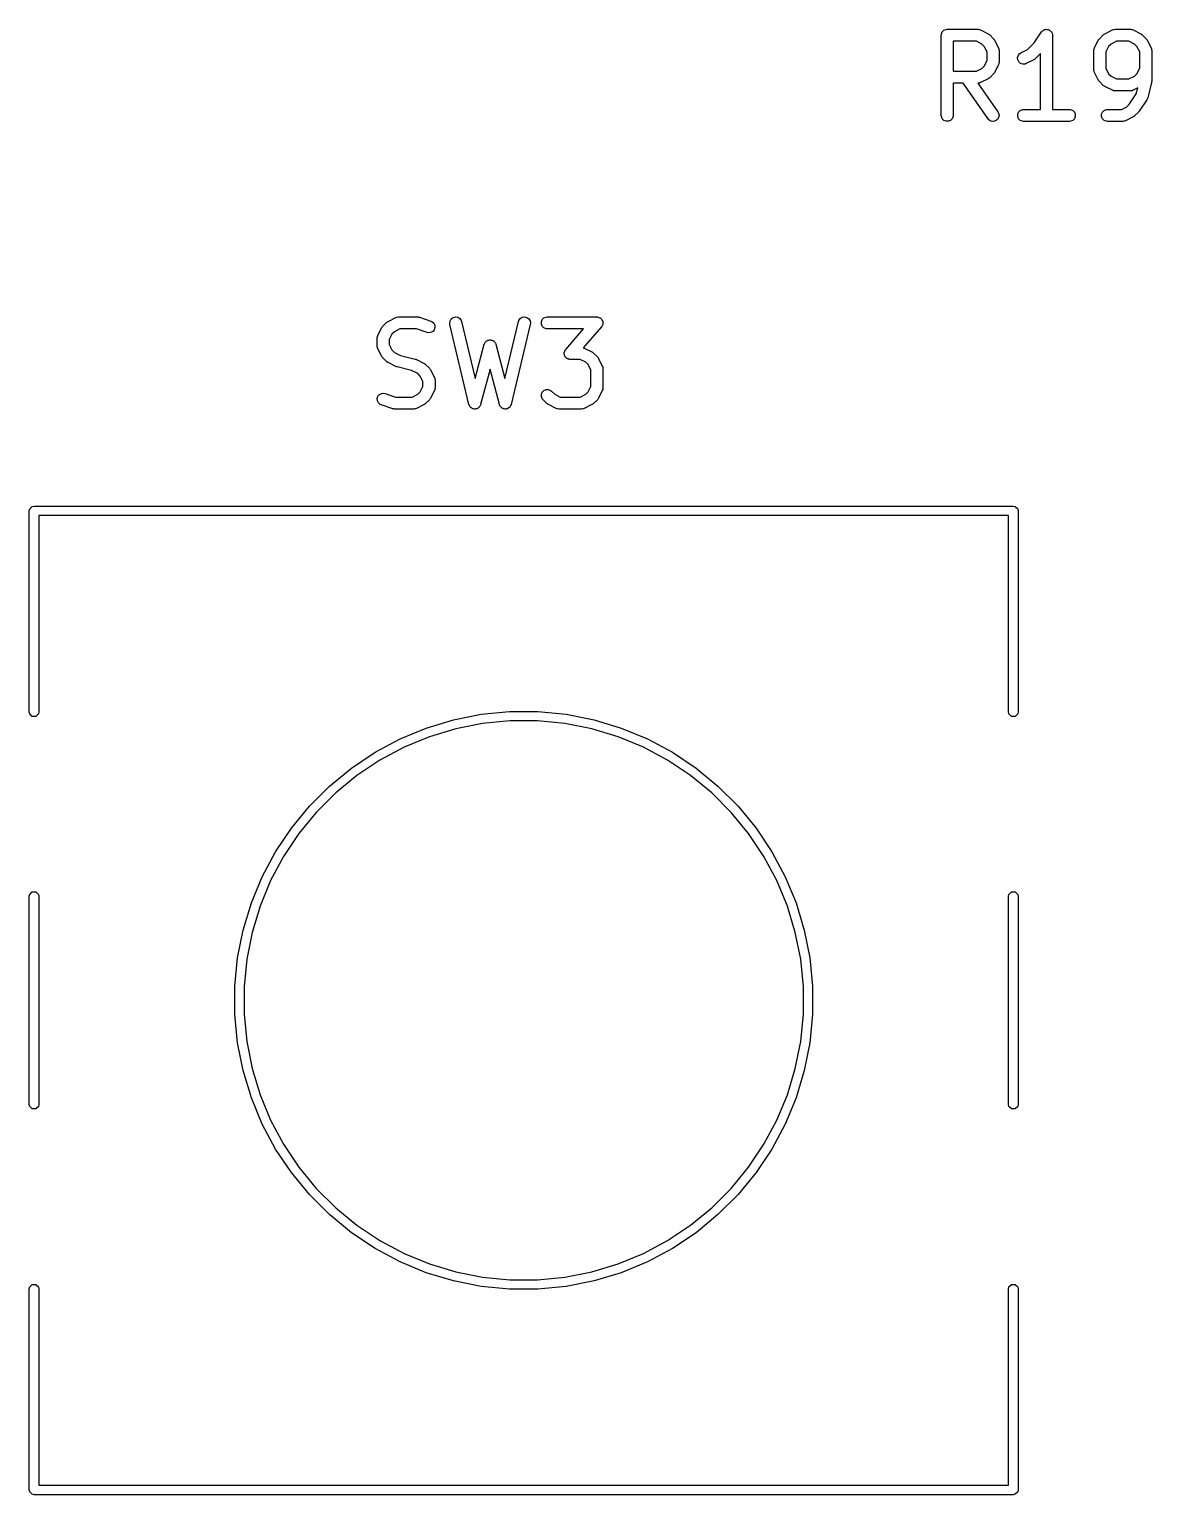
# Model space of a CAD drawing. Header units: millimetres. Extents: x 4 to 152, y 19 to 149.
# Drawn here: x 19.58 to 33.59, y 91.58 to 109.87 of the extents above; entities that cross this region are included whole.
import ezdxf

# ---------------------------------------------------------------- set-up
doc = ezdxf.new("R2010")
doc.units = ezdxf.units.MM
doc.layers.add('F.Silkscreen', color=41, linetype='CONTINUOUS', true_color=0xf2eda1)

msp = doc.modelspace()

# ---------------------------------------------------------------- linework, layer by layer
at = {"layer": 'F.Silkscreen', "linetype": 'CONTINUOUS'}
for p, q in [((30.960714, 109.795181), (30.962155, 109.809813)), ((30.960714, 108.795181), (30.960714, 109.795181)), ((30.962155, 109.809813), (30.973354, 109.836849)), ((30.973354, 109.836849), (30.994046, 109.857541)), ((30.994046, 109.857541), (31.021082, 109.86874)), ((31.021082, 109.86874), (31.035714, 109.870181)), ((31.035714, 109.870181), (31.416666, 109.870181)), ((31.416666, 109.870181), (31.431298, 109.86874)), ((31.431298, 109.86874), (31.433787, 109.867709)), ((31.433787, 109.867709), (31.436475, 109.867518)), ((31.436475, 109.867518), (31.450207, 109.862263)), ((31.450207, 109.862263), (31.545445, 109.814644)), ((31.545445, 109.814644), (31.551744, 109.81068)), ((31.551744, 109.81068), (31.553572, 109.809922)), ((31.553572, 109.809922), (31.555628, 109.808234)), ((31.555628, 109.808234), (31.557888, 109.806812)), ((31.557888, 109.806812), (31.559187, 109.805314)), ((31.559187, 109.805314), (31.564937, 109.800595)), ((31.564937, 109.800595), (31.612556, 109.752976)), ((31.612556, 109.752976), (31.617274, 109.747227)), ((31.617274, 109.747227), (31.618773, 109.745927)), ((31.618773, 109.745927), (31.620194, 109.743668)), ((31.620194, 109.743668), (31.621883, 109.741611)), ((31.621883, 109.741611), (31.62264, 109.739784)), ((32.120285, 109.700104), (32.211405, 109.836784)), ((32.211405, 109.836784), (32.211439, 109.836827)), ((32.211439, 109.836827), (32.211449, 109.836849)), ((32.211449, 109.836849), (32.2115, 109.836901)), ((32.2115, 109.836901), (32.220721, 109.848159)), ((32.220721, 109.848159), (32.22689, 109.852291)), ((32.22689, 109.852291), (32.232141, 109.857541)), ((32.232141, 109.857541), (32.23893, 109.860354)), ((32.23893, 109.860354), (32.245036, 109.864442)), ((32.245036, 109.864442), (32.252316, 109.865899)), ((32.252316, 109.865899), (32.259177, 109.86874)), ((32.259177, 109.86874), (32.266525, 109.86874)), ((32.266525, 109.86874), (32.27373, 109.870181)), ((32.27373, 109.870181), (32.281014, 109.86874)), ((32.281014, 109.86874), (32.288441, 109.86874)), ((32.288441, 109.86874), (32.295229, 109.865928)), ((32.295229, 109.865928), (32.302438, 109.864502)), ((32.302438, 109.864502), (32.308617, 109.860383)), ((32.308617, 109.860383), (32.315477, 109.857541)), ((32.315477, 109.857541), (32.32067, 109.852348)), ((32.32067, 109.852348), (32.326787, 109.84827)), ((32.326787, 109.84827), (32.33092, 109.842098)), ((32.33092, 109.842098), (32.336169, 109.836849)), ((32.336169, 109.836849), (32.33898, 109.830062)), ((32.33898, 109.830062), (32.34307, 109.823955)), ((32.34307, 109.823955), (32.344526, 109.816674)), ((32.344526, 109.816674), (32.347368, 109.809813)), ((32.347368, 109.809813), (32.348793, 109.795337)), ((32.348793, 109.795337), (32.348809, 109.79526)), ((32.348809, 109.79526), (32.348803, 109.795234)), ((32.348803, 109.795234), (32.348809, 109.795181)), ((32.348809, 109.795181), (32.348809, 108.870181)), ((32.924977, 109.739784), (32.925735, 109.741611)), ((32.925735, 109.741611), (32.927423, 109.743668)), ((32.927423, 109.743668), (32.928845, 109.745927)), ((32.928845, 109.745927), (32.930343, 109.747227)), ((32.930343, 109.747227), (32.935062, 109.752976)), ((32.935062, 109.752976), (32.982681, 109.800595)), ((32.982681, 109.800595), (32.98843, 109.805314)), ((32.98843, 109.805314), (32.98973, 109.806812)), ((32.98973, 109.806812), (32.991989, 109.808234)), ((32.991989, 109.808234), (32.994046, 109.809922)), ((32.994046, 109.809922), (32.995873, 109.81068)), ((32.995873, 109.81068), (33.002173, 109.814644)), ((33.002173, 109.814644), (33.097411, 109.862263)), ((33.097411, 109.862263), (33.111142, 109.867518)), ((33.111142, 109.867518), (33.113831, 109.86771)), ((33.113831, 109.86771), (33.11632, 109.86874)), ((33.11632, 109.86874), (33.130952, 109.870181)), ((33.130952, 109.870181), (33.321428, 109.870181)), ((33.321428, 109.870181), (33.33606, 109.86874)), ((33.33606, 109.86874), (33.338549, 109.867709)), ((33.338549, 109.867709), (33.341237, 109.867518)), ((33.341237, 109.867518), (33.354969, 109.862263)), ((33.354969, 109.862263), (33.450207, 109.814644)), ((33.450207, 109.814644), (33.456506, 109.81068)), ((33.456506, 109.81068), (33.458334, 109.809922)), ((33.458334, 109.809922), (33.46039, 109.808234)), ((33.46039, 109.808234), (33.46265, 109.806812)), ((33.46265, 109.806812), (33.463949, 109.805314)), ((33.463949, 109.805314), (33.469699, 109.800595)), ((33.469699, 109.800595), (33.517318, 109.752976)), ((33.517318, 109.752976), (33.522036, 109.747227)), ((33.522036, 109.747227), (33.523535, 109.745927)), ((33.523535, 109.745927), (33.524956, 109.743668)), ((33.524956, 109.743668), (33.526645, 109.741611)), ((33.526645, 109.741611), (33.527402, 109.739784)), ((31.398961, 109.720181), (31.110714, 109.720181)), ((31.110714, 109.720181), (31.110714, 109.346372)), ((31.467477, 109.685923), (31.398961, 109.720181)), ((31.497884, 109.655516), (31.467477, 109.685923)), ((31.532142, 109.587), (31.497884, 109.655516)), ((31.532142, 109.479553), (31.532142, 109.587)), ((31.62264, 109.739784), (31.626605, 109.733484)), ((31.626605, 109.733484), (31.674224, 109.638246)), ((31.674224, 109.638246), (31.679479, 109.624515)), ((31.679479, 109.624515), (31.67967, 109.621826)), ((31.67967, 109.621826), (31.680701, 109.619337)), ((31.680701, 109.619337), (31.682142, 109.604705)), ((31.682142, 109.604705), (31.682142, 109.461848)), ((31.922938, 109.546609), (31.942111, 109.568717)), ((31.942111, 109.568717), (31.954554, 109.576549)), ((31.954554, 109.576549), (32.038906, 109.618725)), ((32.038906, 109.618725), (32.120285, 109.700104)), ((32.198809, 109.566496), (32.136366, 109.504053)), ((32.198809, 108.870181), (32.198809, 109.566496)), ((32.865476, 109.604705), (32.866917, 109.619337)), ((32.865476, 109.36661), (32.865476, 109.604705)), ((32.866917, 109.619337), (32.867948, 109.621827)), ((32.867948, 109.621827), (32.868139, 109.624514)), ((32.868139, 109.624514), (32.873394, 109.638246)), ((32.873394, 109.638246), (32.921013, 109.733484)), ((32.921013, 109.733484), (32.924977, 109.739784)), ((33.049734, 109.655516), (33.015476, 109.587)), ((33.015476, 109.587), (33.015476, 109.384315)), ((33.080141, 109.685923), (33.049734, 109.655516)), ((33.148657, 109.720181), (33.080141, 109.685923)), ((33.303723, 109.720181), (33.148657, 109.720181)), ((33.372239, 109.685923), (33.303723, 109.720181)), ((33.402646, 109.655516), (33.372239, 109.685923)), ((33.436904, 109.587), (33.402646, 109.655516)), ((33.436904, 109.384315), (33.436904, 109.587)), ((33.527402, 109.739784), (33.531367, 109.733484)), ((33.531367, 109.733484), (33.578986, 109.638246)), ((33.578986, 109.638246), (33.584241, 109.624515)), ((33.584241, 109.624515), (33.584432, 109.621826)), ((33.584432, 109.621826), (33.585463, 109.619337)), ((33.585463, 109.619337), (33.586904, 109.604705)), ((33.586904, 109.604705), (33.586904, 109.223753)), ((31.398961, 109.346372), (31.467477, 109.38063)), ((31.467477, 109.38063), (31.497884, 109.411037)), ((31.497884, 109.411037), (31.532142, 109.479553)), ((31.674224, 109.428307), (31.626605, 109.333069)), ((31.679479, 109.442038), (31.674224, 109.428307)), ((31.67967, 109.444728), (31.679479, 109.442038)), ((31.680701, 109.447216), (31.67967, 109.444728)), ((31.682142, 109.461848), (31.680701, 109.447216)), ((31.913684, 109.518848), (31.922938, 109.546609)), ((31.915758, 109.489658), (31.913684, 109.518848)), ((31.928845, 109.463483), (31.915758, 109.489658)), ((31.950953, 109.44431), (31.928845, 109.463483)), ((31.978714, 109.435056), (31.950953, 109.44431)), ((32.007904, 109.43713), (31.978714, 109.435056)), ((32.021636, 109.442385), (32.007904, 109.43713)), ((32.116874, 109.490004), (32.021636, 109.442385)), ((32.123173, 109.493969), (32.116874, 109.490004)), ((32.125001, 109.494726), (32.123173, 109.493969)), ((32.127057, 109.496415), (32.125001, 109.494726)), ((32.129317, 109.497836), (32.127057, 109.496415)), ((32.130616, 109.499335), (32.129317, 109.497836)), ((32.136366, 109.504053), (32.130616, 109.499335)), ((33.015476, 109.384315), (33.049734, 109.315799)), ((33.402646, 109.315799), (33.436904, 109.384315)), ((31.110714, 109.346372), (31.398961, 109.346372)), ((31.23476, 109.196372), (31.110714, 109.196372)), ((31.110714, 109.196372), (31.110714, 108.795181)), ((31.5457, 108.752171), (31.23476, 109.196372)), ((31.431298, 109.197813), (31.417781, 109.196482)), ((31.417781, 109.196482), (31.668585, 108.83819)), ((31.433787, 109.198845), (31.431298, 109.197813)), ((31.436475, 109.199035), (31.433787, 109.198845)), ((31.450207, 109.20429), (31.436475, 109.199035)), ((31.545445, 109.251909), (31.450207, 109.20429)), ((31.551744, 109.255874), (31.545445, 109.251909)), ((31.553572, 109.256631), (31.551744, 109.255874)), ((31.555628, 109.25832), (31.553572, 109.256631)), ((31.557888, 109.259741), (31.555628, 109.25832)), ((31.559187, 109.26124), (31.557888, 109.259741)), ((31.564937, 109.265958), (31.559187, 109.26124)), ((31.612556, 109.313577), (31.564937, 109.265958)), ((31.617274, 109.319327), (31.612556, 109.313577)), ((31.618773, 109.320626), (31.617274, 109.319327)), ((31.620194, 109.322886), (31.618773, 109.320626)), ((31.621883, 109.324942), (31.620194, 109.322886)), ((31.62264, 109.32677), (31.621883, 109.324942)), ((31.626605, 109.333069), (31.62264, 109.32677)), ((32.866917, 109.351978), (32.865476, 109.36661)), ((32.867948, 109.349489), (32.866917, 109.351978)), ((32.868139, 109.346801), (32.867948, 109.349489)), ((32.873394, 109.333069), (32.868139, 109.346801)), ((32.921013, 109.237831), (32.873394, 109.333069)), ((32.924977, 109.231532), (32.921013, 109.237831)), ((32.925735, 109.229704), (32.924977, 109.231532)), ((32.927423, 109.227648), (32.925735, 109.229704)), ((32.928845, 109.225388), (32.927423, 109.227648)), ((32.930343, 109.224089), (32.928845, 109.225388)), ((32.935062, 109.218339), (32.930343, 109.224089)), ((32.982681, 109.17072), (32.935062, 109.218339)), ((33.049734, 109.315799), (33.080141, 109.285392)), ((33.080141, 109.285392), (33.148657, 109.251134)), ((33.148657, 109.251134), (33.303723, 109.251134)), ((33.303723, 109.251134), (33.372239, 109.285392)), ((33.372239, 109.285392), (33.402646, 109.315799)), ((33.584665, 109.205563), (33.537046, 109.015087)), ((33.58504, 109.2081), (33.584665, 109.205563)), ((33.585463, 109.209121), (33.58504, 109.2081)), ((33.586005, 109.214634), (33.585463, 109.209121)), ((33.586815, 109.220107), (33.586005, 109.214634)), ((33.586904, 109.223753), (33.586652, 109.2212)), ((33.586652, 109.2212), (33.586815, 109.220107)), ((32.98843, 109.166002), (32.982681, 109.17072)), ((32.98973, 109.164503), (32.98843, 109.166002)), ((32.991989, 109.163082), (32.98973, 109.164503)), ((32.994046, 109.161393), (32.991989, 109.163082)), ((32.995873, 109.160636), (32.994046, 109.161393)), ((33.002173, 109.156671), (32.995873, 109.160636)), ((33.097411, 109.109052), (33.002173, 109.156671)), ((33.111142, 109.103797), (33.097411, 109.109052)), ((33.113831, 109.103606), (33.111142, 109.103797)), ((33.11632, 109.102575), (33.113831, 109.103606)), ((33.130952, 109.101134), (33.11632, 109.102575)), ((33.321428, 109.101134), (33.130952, 109.101134)), ((33.31076, 108.9382), (33.394675, 109.064071)), ((33.33606, 109.102575), (33.321428, 109.101134)), ((33.338549, 109.103607), (33.33606, 109.102575)), ((33.341237, 109.103797), (33.338549, 109.103607)), ((33.354969, 109.109052), (33.341237, 109.103797)), ((33.413199, 109.138167), (33.354969, 109.109052)), ((33.394675, 109.064071), (33.413199, 109.138167)), ((33.537046, 109.015087), (33.533964, 109.006464)), ((31.668585, 108.83819), (31.675795, 108.825377)), ((31.914536, 108.809813), (31.925735, 108.836849)), ((31.925735, 108.836849), (31.946427, 108.857541)), ((31.946427, 108.857541), (31.973463, 108.86874)), ((31.973463, 108.86874), (31.988095, 108.870181)), ((31.988095, 108.870181), (32.198809, 108.870181)), ((32.348809, 108.870181), (32.559523, 108.870181)), ((32.559523, 108.870181), (32.574155, 108.86874)), ((32.574155, 108.86874), (32.601191, 108.857541)), ((32.601191, 108.857541), (32.621883, 108.836849)), ((32.621883, 108.836849), (32.633082, 108.809813)), ((32.962155, 108.809813), (32.973354, 108.836849)), ((32.973354, 108.836849), (32.994046, 108.857541)), ((32.994046, 108.857541), (33.021082, 108.86874)), ((33.021082, 108.86874), (33.035714, 108.870181)), ((33.035714, 108.870181), (33.208485, 108.870181)), ((33.208485, 108.870181), (33.277, 108.904439)), ((33.277, 108.904439), (33.31076, 108.9382)), ((33.42208, 108.837387), (33.374462, 108.789768)), ((33.422113, 108.837428), (33.42208, 108.837387)), ((33.422135, 108.837442), (33.422113, 108.837428)), ((33.426874, 108.843229), (33.422135, 108.837442)), ((33.431408, 108.848753), (33.426874, 108.843229)), ((33.431417, 108.848777), (33.431408, 108.848753)), ((33.431451, 108.848817), (33.431417, 108.848777)), ((33.526689, 108.991675), (33.431451, 108.848817)), ((33.530993, 108.99975), (33.526689, 108.991675)), ((33.532099, 109.001241), (33.530993, 108.99975)), ((33.532728, 109.003004), (33.532099, 109.001241)), ((33.533606, 109.004649), (33.532728, 109.003004)), ((33.533964, 109.006464), (33.533606, 109.004649)), ((30.962155, 108.780549), (30.960714, 108.795181)), ((30.973354, 108.753513), (30.962155, 108.780549)), ((30.994046, 108.732821), (30.973354, 108.753513)), ((31.021082, 108.721622), (30.994046, 108.732821)), ((31.050346, 108.721622), (31.021082, 108.721622)), ((31.077382, 108.732821), (31.050346, 108.721622)), ((31.098074, 108.753513), (31.077382, 108.732821)), ((31.109273, 108.780549), (31.098074, 108.753513)), ((31.110714, 108.795181), (31.109273, 108.780549)), ((31.555271, 108.741011), (31.5457, 108.752171)), ((31.57995, 108.725284), (31.555271, 108.741011)), ((31.608767, 108.720198), (31.57995, 108.725284)), ((31.637338, 108.726528), (31.608767, 108.720198)), ((31.661312, 108.74331), (31.637338, 108.726528)), ((31.677039, 108.767988), (31.661312, 108.74331)), ((31.675795, 108.825377), (31.682124, 108.796806)), ((31.682124, 108.796806), (31.677039, 108.767988)), ((31.914536, 108.780549), (31.914536, 108.809813)), ((31.925735, 108.753513), (31.914536, 108.780549)), ((31.946427, 108.732821), (31.925735, 108.753513)), ((31.973463, 108.721622), (31.946427, 108.732821)), ((31.988095, 108.720181), (31.973463, 108.721622)), ((32.559523, 108.720181), (31.988095, 108.720181)), ((32.574155, 108.721622), (32.559523, 108.720181)), ((32.601191, 108.732821), (32.574155, 108.721622)), ((32.621883, 108.753513), (32.601191, 108.732821)), ((32.633082, 108.780549), (32.621883, 108.753513)), ((32.633082, 108.809813), (32.633082, 108.780549)), ((32.962155, 108.780549), (32.962155, 108.809813)), ((32.973354, 108.753513), (32.962155, 108.780549)), ((32.994046, 108.732821), (32.973354, 108.753513)), ((33.021082, 108.721622), (32.994046, 108.732821)), ((33.035714, 108.720181), (33.021082, 108.721622)), ((33.22619, 108.720181), (33.035714, 108.720181)), ((33.240822, 108.721622), (33.22619, 108.720181)), ((33.243311, 108.722654), (33.240822, 108.721622)), ((33.245999, 108.722844), (33.243311, 108.722654)), ((33.259731, 108.728099), (33.245999, 108.722844)), ((33.354969, 108.775718), (33.259731, 108.728099)), ((33.361268, 108.779683), (33.354969, 108.775718)), ((33.363096, 108.78044), (33.361268, 108.779683)), ((33.365152, 108.782128), (33.363096, 108.78044)), ((33.367412, 108.78355), (33.365152, 108.782128)), ((33.368712, 108.78505), (33.367412, 108.78355)), ((33.374462, 108.789768), (33.368712, 108.78505)), ((24.058364, 106.224644), (24.153602, 106.272263)), ((24.153602, 106.272263), (24.167333, 106.277518)), ((24.167333, 106.277518), (24.170022, 106.27771)), ((24.170022, 106.27771), (24.172511, 106.27874)), ((24.172511, 106.27874), (24.187143, 106.280181)), ((24.187143, 106.280181), (24.425238, 106.280181)), ((24.425238, 106.280181), (24.432643, 106.279452)), ((24.432643, 106.279452), (24.434618, 106.279592)), ((24.434618, 106.279592), (24.437215, 106.279002)), ((24.437215, 106.279002), (24.43987, 106.27874)), ((24.43987, 106.27874), (24.441701, 106.277982)), ((24.441701, 106.277982), (24.448955, 106.276332)), ((24.448955, 106.276332), (24.591812, 106.228713)), ((24.84645, 106.256194), (24.870157, 106.273351)), ((24.870157, 106.273351), (24.898625, 106.280129)), ((24.898625, 106.280129), (24.92752, 106.275496)), ((24.92752, 106.275496), (24.952442, 106.26016)), ((25.707559, 106.26016), (25.732481, 106.275496)), ((25.732481, 106.275496), (25.761376, 106.280129)), ((25.761376, 106.280129), (25.789844, 106.27335)), ((25.789844, 106.27335), (25.813551, 106.256194)), ((25.981926, 106.246849), (26.002618, 106.267541)), ((26.002618, 106.267541), (26.029654, 106.27874)), ((26.029654, 106.27874), (26.044286, 106.280181)), ((26.044286, 106.280181), (26.663333, 106.280181)), ((26.663333, 106.280181), (26.671071, 106.279419)), ((26.671071, 106.279419), (26.673039, 106.27955)), ((26.673039, 106.27955), (26.674394, 106.279092)), ((26.674394, 106.279092), (26.677965, 106.27874)), ((26.677965, 106.27874), (26.689222, 106.274077)), ((26.689222, 106.274077), (26.70076, 106.270175)), ((26.70076, 106.270175), (26.702664, 106.26851)), ((26.702664, 106.26851), (26.705001, 106.267541)), ((26.705001, 106.267541), (26.713611, 106.258931)), ((23.929585, 106.048246), (23.977204, 106.143484)), ((23.977204, 106.143484), (23.981168, 106.149784)), ((23.981168, 106.149784), (23.981926, 106.151611)), ((23.981926, 106.151611), (23.983614, 106.153668)), ((23.983614, 106.153668), (23.985036, 106.155927)), ((23.985036, 106.155927), (23.986534, 106.157227)), ((23.986534, 106.157227), (23.991253, 106.162976)), ((23.991253, 106.162976), (24.038872, 106.210595)), ((24.038872, 106.210595), (24.044621, 106.215314)), ((24.044621, 106.215314), (24.045921, 106.216812)), ((24.045921, 106.216812), (24.04818, 106.218234)), ((24.04818, 106.218234), (24.050237, 106.219922)), ((24.050237, 106.219922), (24.052064, 106.22068)), ((24.052064, 106.22068), (24.058364, 106.224644)), ((24.136332, 106.095923), (24.105925, 106.065516)), ((24.204848, 106.130181), (24.136332, 106.095923)), ((24.413068, 106.130181), (24.204848, 106.130181)), ((24.544377, 106.086411), (24.413068, 106.130181)), ((24.558714, 106.083151), (24.544377, 106.086411)), ((24.587904, 106.085226), (24.558714, 106.083151)), ((24.614078, 106.098312), (24.587904, 106.085226)), ((24.591812, 106.228713), (24.605237, 106.222719)), ((24.605237, 106.222719), (24.627344, 106.203545)), ((24.633252, 106.12042), (24.614078, 106.098312)), ((24.627344, 106.203545), (24.640431, 106.177372)), ((24.642506, 106.148182), (24.633252, 106.12042)), ((24.640431, 106.177372), (24.642506, 106.148182)), ((24.826481, 106.202377), (24.831114, 106.231272)), ((24.828469, 106.187809), (24.826481, 106.202377)), ((25.066564, 105.187809), (24.828469, 106.187809)), ((24.831114, 106.231272), (24.84645, 106.256194)), ((24.952442, 106.26016), (24.969599, 106.236453)), ((24.969599, 106.236453), (24.974389, 106.222553)), ((24.974389, 106.222553), (25.14364, 105.511697)), ((25.516359, 105.511697), (25.685612, 106.222552)), ((25.831532, 106.187809), (25.593436, 105.187809)), ((25.685612, 106.222552), (25.690402, 106.236453)), ((25.690402, 106.236453), (25.707559, 106.26016)), ((25.813551, 106.256194), (25.828887, 106.231272)), ((25.828887, 106.231272), (25.83352, 106.202377)), ((25.83352, 106.202377), (25.831532, 106.187809)), ((25.970727, 106.219813), (25.981926, 106.246849)), ((25.970727, 106.190549), (25.970727, 106.219813)), ((25.981926, 106.163513), (25.970727, 106.190549)), ((26.002618, 106.142821), (25.981926, 106.163513)), ((26.029654, 106.131622), (26.002618, 106.142821)), ((26.044286, 106.130181), (26.029654, 106.131622)), ((26.498051, 106.130181), (26.044286, 106.130181)), ((26.273557, 105.873617), (26.498051, 106.130181)), ((26.719776, 106.155793), (26.49288, 105.896484)), ((26.713611, 106.258931), (26.722784, 106.250905)), ((26.724297, 106.162118), (26.719776, 106.155793)), ((26.722784, 106.250905), (26.723906, 106.248636)), ((26.723906, 106.248636), (26.725693, 106.246849)), ((26.725693, 106.163513), (26.724297, 106.162118)), ((26.725693, 106.246849), (26.730353, 106.235599)), ((26.726241, 106.164837), (26.725693, 106.163513)), ((26.728327, 106.167754), (26.726241, 106.164837)), ((26.732228, 106.179292), (26.728327, 106.167754)), ((26.730353, 106.235599), (26.735756, 106.224673)), ((26.736892, 106.190549), (26.732228, 106.179292)), ((26.735756, 106.224673), (26.735924, 106.22215)), ((26.735924, 106.22215), (26.736892, 106.219813)), ((26.736892, 106.219813), (26.736892, 106.207629)), ((26.736892, 106.207629), (26.737702, 106.195475)), ((26.737702, 106.195475), (26.736892, 106.19308)), ((26.736892, 106.19308), (26.736892, 106.190549)), ((23.921667, 106.014705), (23.923108, 106.029337)), ((23.921667, 105.919467), (23.921667, 106.014705)), ((23.923108, 105.904835), (23.921667, 105.919467)), ((23.923108, 106.029337), (23.924139, 106.031827)), ((23.924139, 105.902346), (23.923108, 105.904835)), ((23.924139, 106.031827), (23.92433, 106.034514)), ((23.92433, 105.899658), (23.924139, 105.902346)), ((23.92433, 106.034514), (23.929585, 106.048246)), ((24.105925, 106.065516), (24.071667, 105.997)), ((24.071667, 105.997), (24.071667, 105.937172)), ((24.071667, 105.937172), (24.105925, 105.868656)), ((25.14364, 105.511697), (25.257532, 105.938792)), ((25.257532, 105.938792), (25.258817, 105.942221)), ((25.258817, 105.942221), (25.259009, 105.94366)), ((25.259009, 105.94366), (25.259998, 105.94537)), ((25.259998, 105.94537), (25.262695, 105.952559)), ((25.262695, 105.952559), (25.268712, 105.96042)), ((25.268712, 105.96042), (25.273671, 105.968985)), ((25.273671, 105.968985), (25.277528, 105.971938)), ((25.277528, 105.971938), (25.280482, 105.975796)), ((25.280482, 105.975796), (25.289049, 105.980757)), ((25.289049, 105.980757), (25.296909, 105.986772)), ((25.296909, 105.986772), (25.301601, 105.988024)), ((25.301601, 105.988024), (25.305807, 105.990458)), ((25.305807, 105.990458), (25.315624, 105.991763)), ((25.315624, 105.991763), (25.325185, 105.994312)), ((25.325185, 105.994312), (25.329997, 105.993673)), ((25.329997, 105.993673), (25.334816, 105.994313)), ((25.334816, 105.994313), (25.344386, 105.991761)), ((25.344386, 105.991761), (25.354193, 105.990458)), ((25.354193, 105.990458), (25.358394, 105.988026)), ((25.358394, 105.988026), (25.363091, 105.986773)), ((25.363091, 105.986773), (25.370953, 105.980755)), ((25.370953, 105.980755), (25.379518, 105.975796)), ((25.379518, 105.975796), (25.38247, 105.971939)), ((25.38247, 105.971939), (25.386329, 105.968985)), ((25.386329, 105.968985), (25.39129, 105.960417)), ((25.39129, 105.960417), (25.397305, 105.952558)), ((25.397305, 105.952558), (25.399999, 105.945374)), ((25.399999, 105.945374), (25.400991, 105.943661)), ((25.400991, 105.943661), (25.401182, 105.94222)), ((25.401182, 105.94222), (25.402468, 105.938792)), ((25.402468, 105.938792), (25.516359, 105.511697)), ((23.929585, 105.885926), (23.92433, 105.899658)), ((23.977204, 105.790688), (23.929585, 105.885926)), ((23.981168, 105.784389), (23.977204, 105.790688)), ((23.981926, 105.782561), (23.981168, 105.784389)), ((23.983614, 105.780505), (23.981926, 105.782561)), ((23.985036, 105.778245), (23.983614, 105.780505)), ((23.986534, 105.776946), (23.985036, 105.778245)), ((23.991253, 105.771196), (23.986534, 105.776946)), ((24.038872, 105.723577), (23.991253, 105.771196)), ((24.044621, 105.718859), (24.038872, 105.723577)), ((24.045921, 105.71736), (24.044621, 105.718859)), ((24.04818, 105.715939), (24.045921, 105.71736)), ((24.105925, 105.868656), (24.136332, 105.838249)), ((24.136332, 105.838249), (24.213319, 105.799756)), ((24.213319, 105.799756), (24.395809, 105.754133)), ((24.395809, 105.754133), (24.396888, 105.753748)), ((24.396888, 105.753748), (24.397428, 105.753709)), ((24.397428, 105.753709), (24.403509, 105.751382)), ((24.403509, 105.751382), (24.409655, 105.749186)), ((24.409655, 105.749186), (24.41009, 105.748864)), ((24.41009, 105.748864), (24.41116, 105.748454)), ((24.41116, 105.748454), (24.506398, 105.700835)), ((26.255631, 105.833935), (26.256441, 105.836331)), ((26.256441, 105.821782), (26.255631, 105.833935)), ((26.256441, 105.838861), (26.261104, 105.850119)), ((26.256441, 105.836331), (26.256441, 105.838861)), ((26.256441, 105.809597), (26.256441, 105.821782)), ((26.257408, 105.807261), (26.256441, 105.809597)), ((26.257577, 105.804737), (26.257408, 105.807261)), ((26.262979, 105.793812), (26.257577, 105.804737)), ((26.261104, 105.850119), (26.265006, 105.861656)), ((26.26764, 105.782561), (26.262979, 105.793812)), ((26.265006, 105.861656), (26.267091, 105.864574)), ((26.267091, 105.864574), (26.26764, 105.865897)), ((26.26764, 105.865897), (26.269035, 105.867293)), ((26.269426, 105.780775), (26.26764, 105.782561)), ((26.269035, 105.867293), (26.273557, 105.873617)), ((26.270549, 105.778505), (26.269426, 105.780775)), ((26.279721, 105.77048), (26.270549, 105.778505)), ((26.288332, 105.761869), (26.279721, 105.77048)), ((26.290668, 105.760901), (26.288332, 105.761869)), ((26.292573, 105.759235), (26.290668, 105.760901)), ((26.30411, 105.755334), (26.292573, 105.759235)), ((26.315368, 105.75067), (26.30411, 105.755334)), ((26.318938, 105.750319), (26.315368, 105.75067)), ((26.320294, 105.74986), (26.318938, 105.750319)), ((26.322261, 105.749992), (26.320294, 105.74986)), ((26.33, 105.749229), (26.322261, 105.749992)), ((26.455152, 105.749229), (26.33, 105.749229)), ((26.523668, 105.714971), (26.455152, 105.749229)), ((26.49288, 105.896484), (26.506398, 105.891311)), ((26.506398, 105.891311), (26.601636, 105.843692)), ((26.601636, 105.843692), (26.607935, 105.839728)), ((26.607935, 105.839728), (26.609763, 105.83897)), ((26.609763, 105.83897), (26.611819, 105.837282)), ((26.611819, 105.837282), (26.614079, 105.83586)), ((26.614079, 105.83586), (26.615378, 105.834362)), ((26.615378, 105.834362), (26.621128, 105.829643)), ((26.621128, 105.829643), (26.668747, 105.782024)), ((26.668747, 105.782024), (26.673465, 105.776275)), ((26.673465, 105.776275), (26.674964, 105.774975)), ((26.674964, 105.774975), (26.676385, 105.772716)), ((26.676385, 105.772716), (26.678074, 105.770659)), ((26.678074, 105.770659), (26.678831, 105.768832)), ((26.678831, 105.768832), (26.682796, 105.762532)), ((26.682796, 105.762532), (26.730415, 105.667294)), ((24.050237, 105.71425), (24.04818, 105.715939)), ((24.052064, 105.713493), (24.050237, 105.71425)), ((24.058364, 105.709528), (24.052064, 105.713493)), ((24.153602, 105.661909), (24.058364, 105.709528)), ((24.154671, 105.6615), (24.153602, 105.661909)), ((24.155107, 105.661177), (24.154671, 105.6615)), ((24.161243, 105.658985), (24.155107, 105.661177)), ((24.167333, 105.656654), (24.161243, 105.658985)), ((24.167873, 105.656616), (24.167333, 105.656654)), ((24.168953, 105.65623), (24.167873, 105.656616)), ((24.351443, 105.610608), (24.168953, 105.65623)), ((24.42843, 105.572114), (24.351443, 105.610608)), ((24.458837, 105.541707), (24.42843, 105.572114)), ((24.493095, 105.473191), (24.458837, 105.541707)), ((24.506398, 105.700835), (24.512697, 105.696871)), ((24.512697, 105.696871), (24.514525, 105.696113)), ((24.514525, 105.696113), (24.516581, 105.694425)), ((24.516581, 105.694425), (24.518841, 105.693003)), ((24.518841, 105.693003), (24.52014, 105.691505)), ((24.52014, 105.691505), (24.52589, 105.686786)), ((24.52589, 105.686786), (24.573509, 105.639167)), ((24.573509, 105.639167), (24.578227, 105.633418)), ((24.578227, 105.633418), (24.579726, 105.632118)), ((24.579726, 105.632118), (24.581147, 105.629859)), ((24.581147, 105.629859), (24.582836, 105.627802)), ((24.582836, 105.627802), (24.583593, 105.625975)), ((24.583593, 105.625975), (24.587558, 105.619675)), ((24.587558, 105.619675), (24.635177, 105.524437)), ((25.329999, 105.628387), (25.211992, 105.185856)), ((25.448008, 105.185856), (25.329999, 105.628387)), ((26.554075, 105.684564), (26.523668, 105.714971)), ((26.588333, 105.616048), (26.554075, 105.684564)), ((26.588333, 105.413363), (26.588333, 105.616048)), ((26.730415, 105.667294), (26.73567, 105.653563)), ((26.73567, 105.653563), (26.735861, 105.650874)), ((26.735861, 105.650874), (26.736892, 105.648385)), ((26.736892, 105.648385), (26.738333, 105.633753)), ((26.738333, 105.633753), (26.738333, 105.395658)), ((24.458836, 105.344847), (24.493095, 105.413363)), ((24.493095, 105.413363), (24.493095, 105.473191)), ((24.635177, 105.362117), (24.587558, 105.266879)), ((24.635177, 105.524437), (24.640432, 105.510706)), ((24.640432, 105.375848), (24.635177, 105.362117)), ((24.640432, 105.510706), (24.640623, 105.508017)), ((24.640623, 105.378538), (24.640432, 105.375848)), ((24.640623, 105.508017), (24.641654, 105.505528)), ((24.641654, 105.381026), (24.640623, 105.378538)), ((24.641654, 105.505528), (24.643095, 105.490896)), ((24.643095, 105.395658), (24.641654, 105.381026)), ((24.643095, 105.490896), (24.643095, 105.395658)), ((25.981926, 105.342088), (26.002619, 105.362781)), ((26.002619, 105.362781), (26.029655, 105.373979)), ((26.029655, 105.373979), (26.058918, 105.373979)), ((26.058918, 105.373979), (26.085954, 105.36278)), ((26.085954, 105.36278), (26.09732, 105.353452)), ((26.09732, 105.353452), (26.136332, 105.314439)), ((26.554074, 105.344847), (26.588333, 105.413363)), ((26.730415, 105.362117), (26.682796, 105.266879)), ((26.73567, 105.375848), (26.730415, 105.362117)), ((26.735861, 105.378538), (26.73567, 105.375848)), ((26.736892, 105.381026), (26.735861, 105.378538)), ((26.738333, 105.395658), (26.736892, 105.381026)), ((23.922256, 105.26218), (23.93151, 105.289943)), ((23.924331, 105.23299), (23.922256, 105.26218)), ((23.937417, 105.206817), (23.924331, 105.23299)), ((23.93151, 105.289943), (23.950684, 105.31205)), ((23.959524, 105.187643), (23.937417, 105.206817)), ((23.950684, 105.31205), (23.976857, 105.325136)), ((23.97295, 105.181649), (23.959524, 105.187643)), ((24.115806, 105.13403), (23.97295, 105.181649)), ((23.976857, 105.325136), (24.006047, 105.327211)), ((24.006047, 105.327211), (24.020384, 105.323951)), ((24.020384, 105.323951), (24.151694, 105.280181)), ((24.151694, 105.280181), (24.359914, 105.280181)), ((24.359914, 105.280181), (24.428429, 105.314439)), ((24.506398, 105.185718), (24.41116, 105.138099)), ((24.428429, 105.314439), (24.458836, 105.344847)), ((24.512697, 105.189683), (24.506398, 105.185718)), ((24.514525, 105.19044), (24.512697, 105.189683)), ((24.516581, 105.192128), (24.514525, 105.19044)), ((24.518841, 105.19355), (24.516581, 105.192128)), ((24.520141, 105.19505), (24.518841, 105.19355)), ((24.525891, 105.199768), (24.520141, 105.19505)), ((24.573509, 105.247387), (24.525891, 105.199768)), ((24.578227, 105.253137), (24.573509, 105.247387)), ((24.579726, 105.254436), (24.578227, 105.253137)), ((24.581147, 105.256695), (24.579726, 105.254436)), ((24.582837, 105.258753), (24.581147, 105.256695)), ((24.583594, 105.260583), (24.582837, 105.258753)), ((24.587558, 105.266879), (24.583594, 105.260583)), ((25.068293, 105.18279), (25.066564, 105.187809)), ((25.068533, 105.180988), (25.068293, 105.18279)), ((25.069475, 105.17936), (25.068533, 105.180988)), ((25.071354, 105.173909), (25.069475, 105.17936)), ((25.07774, 105.165085), (25.071354, 105.173909)), ((25.206829, 105.17209), (25.20021, 105.163444)), ((25.208854, 105.17749), (25.206829, 105.17209)), ((25.209839, 105.17909), (25.208854, 105.17749)), ((25.210126, 105.180882), (25.209839, 105.17909)), ((25.211992, 105.185856), (25.210126, 105.180882)), ((25.449873, 105.180881), (25.448008, 105.185856)), ((25.450161, 105.17909), (25.449873, 105.180881)), ((25.451145, 105.177491), (25.450161, 105.17909)), ((25.453171, 105.172089), (25.451145, 105.177491)), ((25.459791, 105.163441), (25.453171, 105.172089)), ((25.588646, 105.173909), (25.58226, 105.165086)), ((25.590523, 105.179358), (25.588646, 105.173909)), ((25.591467, 105.180987), (25.590523, 105.179358)), ((25.591706, 105.182791), (25.591467, 105.180987)), ((25.593436, 105.187809), (25.591706, 105.182791)), ((25.970727, 105.315052), (25.981926, 105.342088)), ((25.970727, 105.285789), (25.970727, 105.315052)), ((25.981925, 105.258753), (25.970727, 105.285789)), ((25.991252, 105.247388), (25.981925, 105.258753)), ((26.038871, 105.199768), (25.991252, 105.247388)), ((26.04462, 105.19505), (26.038871, 105.199768)), ((26.045921, 105.19355), (26.04462, 105.19505)), ((26.04818, 105.192128), (26.045921, 105.19355)), ((26.050237, 105.19044), (26.04818, 105.192128)), ((26.052064, 105.189683), (26.050237, 105.19044)), ((26.058364, 105.185718), (26.052064, 105.189683)), ((26.153602, 105.138099), (26.058364, 105.185718)), ((26.136332, 105.314439), (26.204848, 105.280181)), ((26.204848, 105.280181), (26.455152, 105.280181)), ((26.455152, 105.280181), (26.523667, 105.314439)), ((26.601636, 105.185718), (26.506398, 105.138099)), ((26.523667, 105.314439), (26.554074, 105.344847)), ((26.607935, 105.189683), (26.601636, 105.185718)), ((26.609763, 105.19044), (26.607935, 105.189683)), ((26.611819, 105.192128), (26.609763, 105.19044)), ((26.614079, 105.19355), (26.611819, 105.192128)), ((26.615379, 105.19505), (26.614079, 105.19355)), ((26.621129, 105.199768), (26.615379, 105.19505)), ((26.668747, 105.247387), (26.621129, 105.199768)), ((26.673465, 105.253137), (26.668747, 105.247387)), ((26.674964, 105.254436), (26.673465, 105.253137)), ((26.676385, 105.256695), (26.674964, 105.254436)), ((26.678075, 105.258753), (26.676385, 105.256695)), ((26.678832, 105.260583), (26.678075, 105.258753)), ((26.682796, 105.266879), (26.678832, 105.260583)), ((24.123061, 105.132381), (24.115806, 105.13403)), ((24.124892, 105.131622), (24.123061, 105.132381)), ((24.127545, 105.131361), (24.124892, 105.131622)), ((24.130143, 105.13077), (24.127545, 105.131361)), ((24.132117, 105.130911), (24.130143, 105.13077)), ((24.139524, 105.130181), (24.132117, 105.130911)), ((24.377619, 105.130181), (24.139524, 105.130181)), ((24.392251, 105.131622), (24.377619, 105.130181)), ((24.39474, 105.132654), (24.392251, 105.131622)), ((24.397428, 105.132844), (24.39474, 105.132654)), ((24.41116, 105.138099), (24.397428, 105.132844)), ((25.083195, 105.155663), (25.07774, 105.165085)), ((25.086252, 105.153323), (25.083195, 105.155663)), ((25.088511, 105.150202), (25.086252, 105.153323)), ((25.097786, 105.144495), (25.088511, 105.150202)), ((25.106433, 105.137876), (25.097786, 105.144495)), ((25.110153, 105.136884), (25.106433, 105.137876)), ((25.113433, 105.134866), (25.110153, 105.136884)), ((25.124187, 105.133142), (25.113433, 105.134866)), ((25.134709, 105.130336), (25.124187, 105.133142)), ((25.138524, 105.130843), (25.134709, 105.130336)), ((25.142328, 105.130233), (25.138524, 105.130843)), ((25.152926, 105.132757), (25.142328, 105.130233)), ((25.163717, 105.13419), (25.152926, 105.132757)), ((25.167048, 105.136119), (25.163717, 105.13419)), ((25.170796, 105.137011), (25.167048, 105.136119)), ((25.17962, 105.143398), (25.170796, 105.137011)), ((25.189042, 105.148852), (25.17962, 105.143398)), ((25.191382, 105.15191), (25.189042, 105.148852)), ((25.194503, 105.154168), (25.191382, 105.15191)), ((25.20021, 105.163444), (25.194503, 105.154168)), ((25.465497, 105.154168), (25.459791, 105.163441)), ((25.468617, 105.15191), (25.465497, 105.154168)), ((25.470958, 105.148852), (25.468617, 105.15191)), ((25.480379, 105.143398), (25.470958, 105.148852)), ((25.489204, 105.137011), (25.480379, 105.143398)), ((25.492951, 105.136119), (25.489204, 105.137011)), ((25.496283, 105.13419), (25.492951, 105.136119)), ((25.507076, 105.132756), (25.496283, 105.13419)), ((25.517672, 105.130233), (25.507076, 105.132756)), ((25.521473, 105.130843), (25.517672, 105.130233)), ((25.525292, 105.130335), (25.521473, 105.130843)), ((25.535823, 105.133144), (25.525292, 105.130335)), ((25.546567, 105.134866), (25.535823, 105.133144)), ((25.549843, 105.136882), (25.546567, 105.134866)), ((25.553567, 105.137875), (25.549843, 105.136882)), ((25.562217, 105.144497), (25.553567, 105.137875)), ((25.571489, 105.150202), (25.562217, 105.144497)), ((25.573747, 105.153323), (25.571489, 105.150202)), ((25.576805, 105.155663), (25.573747, 105.153323)), ((25.58226, 105.165086), (25.576805, 105.155663)), ((26.167333, 105.132844), (26.153602, 105.138099)), ((26.170022, 105.132653), (26.167333, 105.132844)), ((26.172511, 105.131622), (26.170022, 105.132653)), ((26.187143, 105.130181), (26.172511, 105.131622)), ((26.472857, 105.130181), (26.187143, 105.130181)), ((26.487489, 105.131622), (26.472857, 105.130181)), ((26.489978, 105.132654), (26.487489, 105.131622)), ((26.492666, 105.132844), (26.489978, 105.132654)), ((26.506398, 105.138099), (26.492666, 105.132844)), ((19.584567, 103.882961), (19.617039, 103.915433)), ((19.617039, 103.915433), (19.64, 103.92)), ((19.64, 103.92), (31.86, 103.92)), ((31.86, 103.92), (31.882961, 103.915433)), ((31.882961, 103.915433), (31.915433, 103.882961)), ((19.58, 103.86), (19.584567, 103.882961)), ((19.58, 101.35), (19.58, 103.86)), ((31.8, 103.8), (19.7, 103.8)), ((19.7, 103.8), (19.7, 101.35)), ((31.8, 101.35), (31.8, 103.8)), ((31.915433, 103.882961), (31.92, 103.86)), ((31.92, 103.86), (31.92, 101.35)), ((19.584567, 101.327039), (19.58, 101.35)), ((19.7, 101.35), (19.695433, 101.327039)), ((25.220303, 101.320927), (25.572866, 101.355652)), ((25.572866, 101.355652), (25.927134, 101.355652)), ((25.927134, 101.355652), (26.279697, 101.320927)), ((31.804567, 101.327039), (31.8, 101.35)), ((31.92, 101.35), (31.915433, 101.327039)), ((19.617039, 101.294567), (19.584567, 101.327039)), ((19.662961, 101.294567), (19.617039, 101.294567)), ((19.695433, 101.327039), (19.662961, 101.294567)), ((24.206526, 101.013401), (24.533828, 101.148974)), ((24.533828, 101.148974), (24.872842, 101.251813)), ((24.872842, 101.251813), (25.220303, 101.320927)), ((25.237293, 101.206389), (24.900976, 101.139492)), ((25.578547, 101.24), (25.237293, 101.206389)), ((25.921453, 101.24), (25.578547, 101.24)), ((26.262707, 101.206389), (25.921453, 101.24)), ((26.599024, 101.139492), (26.262707, 101.206389)), ((26.279697, 101.320927), (26.627158, 101.251813)), ((26.627158, 101.251813), (26.966172, 101.148974)), ((26.966172, 101.148974), (27.293474, 101.013401)), ((31.837039, 101.294567), (31.804567, 101.327039)), ((31.882961, 101.294567), (31.837039, 101.294567)), ((31.915433, 101.327039), (31.882961, 101.294567)), ((23.894089, 100.8464), (24.206526, 101.013401)), ((24.572836, 101.039952), (24.256033, 100.908728)), ((24.900976, 101.139492), (24.572836, 101.039952)), ((26.927164, 101.039952), (26.599024, 101.139492)), ((27.243967, 100.908728), (26.927164, 101.039952)), ((27.293474, 101.013401), (27.605911, 100.8464)), ((23.599526, 100.649579), (23.894089, 100.8464)), ((24.256033, 100.908728), (23.953618, 100.747083)), ((27.546382, 100.747083), (27.243967, 100.908728)), ((27.605911, 100.8464), (27.900474, 100.649579)), ((23.325672, 100.424834), (23.599526, 100.649579)), ((23.953618, 100.747083), (23.668502, 100.556575)), ((27.831498, 100.556575), (27.546382, 100.747083)), ((27.900474, 100.649579), (28.174328, 100.424834)), ((23.075166, 100.174328), (23.325672, 100.424834)), ((23.668502, 100.556575), (23.403433, 100.339038)), ((28.096567, 100.339038), (27.831498, 100.556575)), ((28.174328, 100.424834), (28.424834, 100.174328)), ((23.403433, 100.339038), (23.160962, 100.096567)), ((28.339038, 100.096567), (28.096567, 100.339038)), ((22.850421, 99.900474), (23.075166, 100.174328)), ((23.160962, 100.096567), (22.943425, 99.831498)), ((28.556575, 99.831498), (28.339038, 100.096567)), ((28.424834, 100.174328), (28.649579, 99.900474)), ((22.6536, 99.605911), (22.850421, 99.900474)), ((28.649579, 99.900474), (28.8464, 99.605911)), ((22.943425, 99.831498), (22.752917, 99.546382)), ((28.747083, 99.546382), (28.556575, 99.831498)), ((22.486599, 99.293474), (22.6536, 99.605911)), ((22.752917, 99.546382), (22.591272, 99.243967)), ((28.908728, 99.243967), (28.747083, 99.546382)), ((28.8464, 99.605911), (29.013401, 99.293474)), ((22.351026, 98.966172), (22.486599, 99.293474)), ((22.591272, 99.243967), (22.460048, 98.927164)), ((29.039952, 98.927164), (28.908728, 99.243967)), ((29.013401, 99.293474), (29.148974, 98.966172)), ((19.58, 99.05), (19.584567, 99.072961)), ((19.58, 96.45), (19.58, 99.05)), ((19.584567, 99.072961), (19.617039, 99.105433)), ((19.617039, 99.105433), (19.662961, 99.105433)), ((19.662961, 99.105433), (19.695433, 99.072961)), ((19.695433, 99.072961), (19.7, 99.05)), ((19.7, 99.05), (19.7, 96.45)), ((22.248187, 98.627158), (22.351026, 98.966172)), ((29.148974, 98.966172), (29.251813, 98.627158)), ((31.8, 99.05), (31.804567, 99.072961)), ((31.8, 96.45), (31.8, 99.05)), ((31.804567, 99.072961), (31.837039, 99.105433)), ((31.837039, 99.105433), (31.882961, 99.105433)), ((31.882961, 99.105433), (31.915433, 99.072961)), ((31.915433, 99.072961), (31.92, 99.05)), ((31.92, 99.05), (31.92, 96.45)), ((22.460048, 98.927164), (22.360508, 98.599024)), ((29.139492, 98.599024), (29.039952, 98.927164)), ((22.179073, 98.279697), (22.248187, 98.627158)), ((22.360508, 98.599024), (22.293611, 98.262707)), ((29.206389, 98.262707), (29.139492, 98.599024)), ((29.251813, 98.627158), (29.320927, 98.279697)), ((22.144348, 97.927134), (22.179073, 98.279697)), ((22.293611, 98.262707), (22.26, 97.921453)), ((29.24, 97.921453), (29.206389, 98.262707)), ((29.320927, 98.279697), (29.355652, 97.927134)), ((22.144348, 97.921453), (22.144348, 97.927134)), ((22.144348, 97.572866), (22.144348, 97.921453)), ((22.26, 97.921453), (22.26, 97.578547)), ((29.24, 97.578547), (29.24, 97.921453)), ((29.355652, 97.927134), (29.355652, 97.572866)), ((22.179073, 97.220303), (22.144348, 97.572866)), ((22.26, 97.578547), (22.293611, 97.237293)), ((29.206389, 97.237293), (29.24, 97.578547)), ((29.355652, 97.572866), (29.320927, 97.220303)), ((22.248187, 96.872842), (22.179073, 97.220303)), ((22.293611, 97.237293), (22.360508, 96.900976)), ((29.139492, 96.900976), (29.206389, 97.237293)), ((29.320927, 97.220303), (29.251813, 96.872842)), ((22.351026, 96.533828), (22.248187, 96.872842)), ((22.360508, 96.900976), (22.460048, 96.572836)), ((29.039952, 96.572836), (29.139492, 96.900976)), ((29.251813, 96.872842), (29.148974, 96.533828)), ((22.460048, 96.572836), (22.591272, 96.256033)), ((28.908728, 96.256033), (29.039952, 96.572836)), ((19.584567, 96.427039), (19.58, 96.45)), ((19.617039, 96.394567), (19.584567, 96.427039)), ((19.662961, 96.394567), (19.617039, 96.394567)), ((19.695433, 96.427039), (19.662961, 96.394567)), ((19.7, 96.45), (19.695433, 96.427039)), ((22.486599, 96.206526), (22.351026, 96.533828)), ((29.148974, 96.533828), (29.013401, 96.206526)), ((31.804567, 96.427039), (31.8, 96.45)), ((31.837039, 96.394567), (31.804567, 96.427039)), ((31.882961, 96.394567), (31.837039, 96.394567)), ((31.915433, 96.427039), (31.882961, 96.394567)), ((31.92, 96.45), (31.915433, 96.427039)), ((22.6536, 95.894089), (22.486599, 96.206526)), ((22.591272, 96.256033), (22.752917, 95.953618)), ((28.747083, 95.953618), (28.908728, 96.256033)), ((29.013401, 96.206526), (28.8464, 95.894089)), ((22.850421, 95.599526), (22.6536, 95.894089)), ((22.752917, 95.953618), (22.943425, 95.668502)), ((28.556575, 95.668502), (28.747083, 95.953618)), ((28.8464, 95.894089), (28.649579, 95.599526)), ((22.943425, 95.668502), (23.160962, 95.403433)), ((28.339038, 95.403433), (28.556575, 95.668502)), ((23.075166, 95.325672), (22.850421, 95.599526)), ((28.649579, 95.599526), (28.424834, 95.325672)), ((23.325672, 95.075166), (23.075166, 95.325672)), ((23.160962, 95.403433), (23.403433, 95.160962)), ((28.096567, 95.160962), (28.339038, 95.403433)), ((28.424834, 95.325672), (28.174328, 95.075166)), ((23.403433, 95.160962), (23.668502, 94.943425)), ((27.831498, 94.943425), (28.096567, 95.160962)), ((23.599526, 94.850421), (23.325672, 95.075166)), ((23.668502, 94.943425), (23.953618, 94.752917)), ((27.546382, 94.752917), (27.831498, 94.943425)), ((28.174328, 95.075166), (27.900474, 94.850421)), ((23.894089, 94.6536), (23.599526, 94.850421)), ((23.953618, 94.752917), (24.256033, 94.591272)), ((27.243967, 94.591272), (27.546382, 94.752917)), ((27.900474, 94.850421), (27.605911, 94.6536)), ((24.206526, 94.486599), (23.894089, 94.6536)), ((24.256033, 94.591272), (24.572836, 94.460048)), ((26.927164, 94.460048), (27.243967, 94.591272)), ((27.605911, 94.6536), (27.293474, 94.486599)), ((24.533828, 94.351026), (24.206526, 94.486599)), ((24.572836, 94.460048), (24.900976, 94.360508)), ((26.599024, 94.360508), (26.927164, 94.460048)), ((27.293474, 94.486599), (26.966172, 94.351026)), ((19.584567, 94.172961), (19.617039, 94.205433)), ((19.617039, 94.205433), (19.662961, 94.205433)), ((19.662961, 94.205433), (19.695433, 94.172961)), ((24.872842, 94.248187), (24.533828, 94.351026)), ((25.220303, 94.179073), (24.872842, 94.248187)), ((24.900976, 94.360508), (25.237293, 94.293611)), ((25.237293, 94.293611), (25.578547, 94.26)), ((25.578547, 94.26), (25.921453, 94.26)), ((25.921453, 94.26), (26.262707, 94.293611)), ((26.262707, 94.293611), (26.599024, 94.360508)), ((26.627158, 94.248187), (26.279697, 94.179073)), ((26.966172, 94.351026), (26.627158, 94.248187)), ((31.804567, 94.172961), (31.837039, 94.205433)), ((31.837039, 94.205433), (31.882961, 94.205433)), ((31.882961, 94.205433), (31.915433, 94.172961)), ((19.58, 94.15), (19.584567, 94.172961)), ((19.58, 91.64), (19.58, 94.15)), ((19.695433, 94.172961), (19.7, 94.15)), ((19.7, 94.15), (19.7, 91.7)), ((25.572866, 94.144348), (25.220303, 94.179073)), ((25.927134, 94.144348), (25.572866, 94.144348)), ((26.279697, 94.179073), (25.927134, 94.144348)), ((31.8, 94.15), (31.804567, 94.172961)), ((31.8, 91.7), (31.8, 94.15)), ((31.915433, 94.172961), (31.92, 94.15)), ((31.92, 94.15), (31.92, 91.64)), ((19.584567, 91.617039), (19.58, 91.64)), ((19.7, 91.7), (31.8, 91.7)), ((31.92, 91.64), (31.915433, 91.617039)), ((19.617039, 91.584567), (19.584567, 91.617039)), ((19.64, 91.58), (19.617039, 91.584567)), ((31.86, 91.58), (19.64, 91.58)), ((31.882961, 91.584567), (31.86, 91.58)), ((31.915433, 91.617039), (31.882961, 91.584567))]:
    msp.add_line(p, q, dxfattribs=at)

doc.saveas('drawing.dxf')
